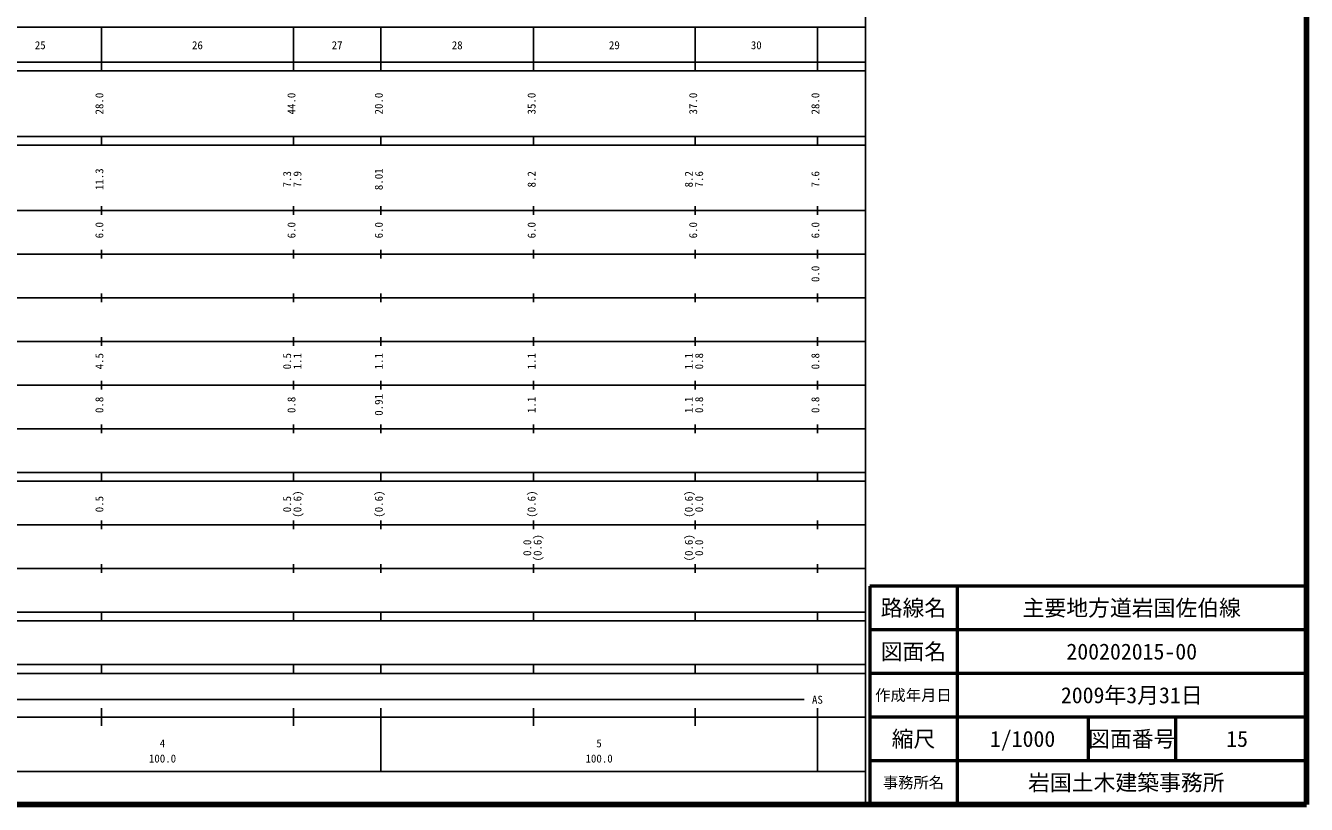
# Model space of a CAD drawing. Units: millimetres on the paper, enlarged 1000 times. Extents: x 40000 to 680000, y 20000 to 380000.
# Drawn here: x 386648 to 680000, y 20000 to 198357 of the extents above; entities that cross this region are included whole.
import ezdxf
from ezdxf.enums import TextEntityAlignment as Align

# ---------------------------------------------------------------- set-up
doc = ezdxf.new("R2010")
doc.units = ezdxf.units.MM
doc.header["$LTSCALE"] = 1000
for name, color, linetype, lineweight in [('M-TTL', 2, 'Continuous', 140), ('M-TTL-BAND', 7, 'Continuous', 25), ('M-TTL-FRAM', 2, 'Continuous', 50), ('M-TTL-LINE', 7, 'Continuous', 50)]:
    doc.layers.add(name, color=color, linetype=linetype, lineweight=lineweight)
doc.layers.add('M-TTL-TXT', color=7, linetype='Continuous')
doc.styles.add('ＭＳ ゴシック', font='')
doc.styles.get('ＭＳ ゴシック').set_extended_font_data('MS Gothic')

msp = doc.modelspace()

# ---------------------------------------------------------------- linework, layer by layer
at = {"layer": 'M-TTL'}
for p, q in [((680000, 20000), (680000, 380000)), ((40000, 20000), (680000, 20000))]:
    msp.add_line(p, q, dxfattribs=at)
at = {"layer": 'M-TTL-BAND'}
for p, q in [((579000, 20000), (579000, 370000)), ((68000, 198000), (579000, 198000)), ((404000, 188000), (404000, 198000)), ((448000, 188000), (448000, 198000)), ((468000, 188000), (468000, 198000)), ((503000, 188000), (503000, 198000)), ((540000, 188000), (540000, 198000)), ((568000, 188000), (568000, 198000)), ((40000, 190000), (579000, 190000)), ((40000, 188000), (579000, 188000)), ((40000, 173000), (579000, 173000)), ((40000, 171000), (579000, 171000)), ((404000, 171000), (404000, 173000)), ((448000, 171000), (448000, 173000)), ((468000, 171000), (468000, 173000)), ((503000, 171000), (503000, 173000)), ((540000, 171000), (540000, 173000)), ((568000, 171000), (568000, 173000)), ((40000, 156000), (579000, 156000)), ((404000, 155000), (404000, 157000)), ((448000, 155000), (448000, 157000)), ((468000, 155000), (468000, 157000)), ((503000, 155000), (503000, 157000)), ((540000, 155000), (540000, 157000)), ((568000, 155000), (568000, 157000)), ((404000, 145000), (404000, 147000)), ((448000, 145000), (448000, 147000)), ((468000, 145000), (468000, 147000)), ((503000, 145000), (503000, 147000)), ((540000, 145000), (540000, 147000)), ((568000, 145000), (568000, 147000)), ((46000, 146000), (579000, 146000)), ((52000, 136000), (579000, 136000)), ((404000, 135000), (404000, 137000)), ((448000, 135000), (448000, 137000)), ((468000, 135000), (468000, 137000)), ((503000, 135000), (503000, 137000)), ((540000, 135000), (540000, 137000)), ((568000, 135000), (568000, 137000)), ((404000, 125000), (404000, 127000)), ((448000, 125000), (448000, 127000)), ((468000, 125000), (468000, 127000)), ((503000, 125000), (503000, 127000)), ((540000, 125000), (540000, 127000)), ((568000, 125000), (568000, 127000)), ((46000, 126000), (579000, 126000)), ((52000, 116000), (579000, 116000)), ((404000, 115000), (404000, 117000)), ((448000, 115000), (448000, 117000)), ((468000, 115000), (468000, 117000)), ((503000, 115000), (503000, 117000)), ((540000, 115000), (540000, 117000)), ((568000, 115000), (568000, 117000)), ((46000, 106000), (579000, 106000)), ((404000, 105000), (404000, 107000)), ((448000, 105000), (448000, 107000)), ((468000, 105000), (468000, 107000)), ((503000, 105000), (503000, 107000)), ((540000, 105000), (540000, 107000)), ((568000, 105000), (568000, 107000)), ((40000, 96000), (579000, 96000)), ((40000, 94000), (579000, 94000)), ((404000, 94000), (404000, 96000)), ((448000, 94000), (448000, 96000)), ((468000, 94000), (468000, 96000)), ((503000, 94000), (503000, 96000)), ((540000, 94000), (540000, 96000)), ((568000, 94000), (568000, 96000)), ((49000, 84000), (579000, 84000)), ((404000, 83000), (404000, 85000)), ((448000, 83000), (448000, 85000)), ((468000, 83000), (468000, 85000)), ((503000, 83000), (503000, 85000)), ((540000, 83000), (540000, 85000)), ((568000, 83000), (568000, 85000)), ((40000, 74000), (579000, 74000)), ((404000, 73000), (404000, 75000)), ((448000, 73000), (448000, 75000)), ((468000, 73000), (468000, 75000)), ((503000, 73000), (503000, 75000)), ((540000, 73000), (540000, 75000)), ((568000, 73000), (568000, 75000)), ((40000, 64000), (579000, 64000)), ((40000, 62000), (579000, 62000)), ((404000, 62000), (404000, 64000)), ((448000, 62000), (448000, 64000)), ((468000, 62000), (468000, 64000)), ((503000, 62000), (503000, 64000)), ((540000, 62000), (540000, 64000)), ((568000, 62000), (568000, 64000)), ((40000, 52000), (579000, 52000)), ((40000, 50000), (579000, 50000)), ((404000, 50000), (404000, 52000)), ((448000, 50000), (448000, 52000)), ((468000, 50000), (468000, 52000)), ((503000, 50000), (503000, 52000)), ((540000, 50000), (540000, 52000)), ((568000, 50000), (568000, 52000)), ((71000, 44000), (565000, 44000)), ((404000, 38000), (404000, 42000)), ((448000, 38000), (448000, 42000)), ((468000, 27500), (468000, 42000)), ((503000, 38000), (503000, 42000)), ((540000, 38000), (540000, 42000)), ((568000, 27500), (568000, 42000)), ((40000, 40000), (579000, 40000)), ((68000, 27500), (579000, 27500))]:
    msp.add_line(p, q, dxfattribs=at)
at = {"layer": 'M-TTL-FRAM'}
for p, q in [((680000, 70000), (580000, 70000)), ((580000, 70000), (580000, 20000))]:
    msp.add_line(p, q, dxfattribs=at)
at = {"layer": 'M-TTL-LINE'}
for p, q in [((600000, 70000), (600000, 20000)), ((680000, 60000), (580000, 60000)), ((680000, 50000), (580000, 50000)), ((680000, 40000), (580000, 40000)), ((630000, 40000), (630000, 30000)), ((650000, 40000), (650000, 30000)), ((680000, 30000), (580000, 30000))]:
    msp.add_line(p, q, dxfattribs=at)

# ---------------------------------------------------------------- texts
at = {"layer": 'M-TTL-BAND', "style": 'ＭＳ ゴシック'}
for s, p in [('25', (390000, 192405)), ('26', (426000, 192405)), ('27', (458000, 192405)), ('28', (485500, 192405)), ('29', (521500, 192405)), ('30', (554000, 192405)), ('AS', (568000, 42500)), ('4', (418000, 32523)), ('5', (518000, 32523)), ('100.0', (418000, 29033)), ('100.0', (518000, 29033))]:
    msp.add_text(s, height=1833, dxfattribs=at).set_placement(p, align=Align.BOTTOM_CENTER)
for s, p in [('28.0', (405000, 180500)), ('44.0', (449000, 180500)), ('20.0', (469000, 180500)), ('35.0', (504000, 180500)), ('37.0', (541000, 180500)), ('28.0', (569000, 180500)), ('11.3', (405000, 163174)), ('7.3', (448000, 163174)), ('7.9', (450370, 163174)), ('8.01', (469000, 163174)), ('8.2', (504000, 163174)), ('8.2', (540000, 163174)), ('7.6', (542370, 163174)), ('7.6', (569000, 163174)), ('6.0', (405000, 151500)), ('6.0', (449000, 151500)), ('6.0', (469000, 151500)), ('6.0', (504000, 151500)), ('6.0', (541000, 151500)), ('6.0', (569000, 151500)), ('0.0', (569000, 141500)), ('4.5', (405000, 121500)), ('0.5', (448000, 121500)), ('1.1', (450370, 121500)), ('1.1', (469000, 121500)), ('1.1', (504000, 121500)), ('1.1', (540000, 121500)), ('0.8', (542370, 121500)), ('0.8', (569000, 121500)), ('0.8', (405000, 111500)), ('0.8', (449000, 111500)), ('0.91', (469000, 111500)), ('1.1', (504000, 111500)), ('1.1', (540000, 111500)), ('0.8', (542370, 111500)), ('0.8', (569000, 111500)), ('(0.6)', (450370, 88764)), ('(0.6)', (469000, 88764)), ('(0.6)', (504000, 88764)), ('(0.6)', (540000, 88764)), ('0.5', (405000, 88764)), ('0.5', (448000, 88764)), ('0.0', (542370, 88764)), ('0.0', (503000, 78764)), ('(0.6)', (505370, 78764)), ('(0.6)', (540000, 78764)), ('0.0', (542370, 78764))]:
    msp.add_text(s, height=1833, rotation=90, dxfattribs=at).set_placement(p, align=Align.BOTTOM_CENTER)
at = {"layer": 'M-TTL-TXT', "style": 'ＭＳ ゴシック'}
for s, height, p in [('路線名', 3666, (590000, 65000)), ('路線名', 3666, (590000, 65000)), ('主要地方道岩国佐伯線', 3666, (640000, 65000)), ('図面名', 3666, (590000, 55000)), ('図面名', 3666, (590000, 55000)), ('200202015-00', 3666, (640000, 55000)), ('2009年3月31日', 3666, (640000, 45000)), ('作成年月日', 2566, (590000, 45000)), ('作成年月日', 2566, (590000, 45000)), ('縮尺', 3666, (590000, 35000)), ('縮尺', 3666, (590000, 35000)), ('1/1000', 3666, (615000, 35000)), ('図面番号', 3666, (640000, 35000)), ('図面番号', 3666, (640000, 35000)), ('15', 3666, (664125, 35000)), ('事務所名', 2566, (590000, 25000)), ('事務所名', 2566, (590000, 25000)), ('岩国土木建築事務所 ', 3666, (640000, 25000))]:
    msp.add_text(s, height=height, dxfattribs=at).set_placement(p, align=Align.MIDDLE_CENTER)

doc.saveas('drawing.dxf')
